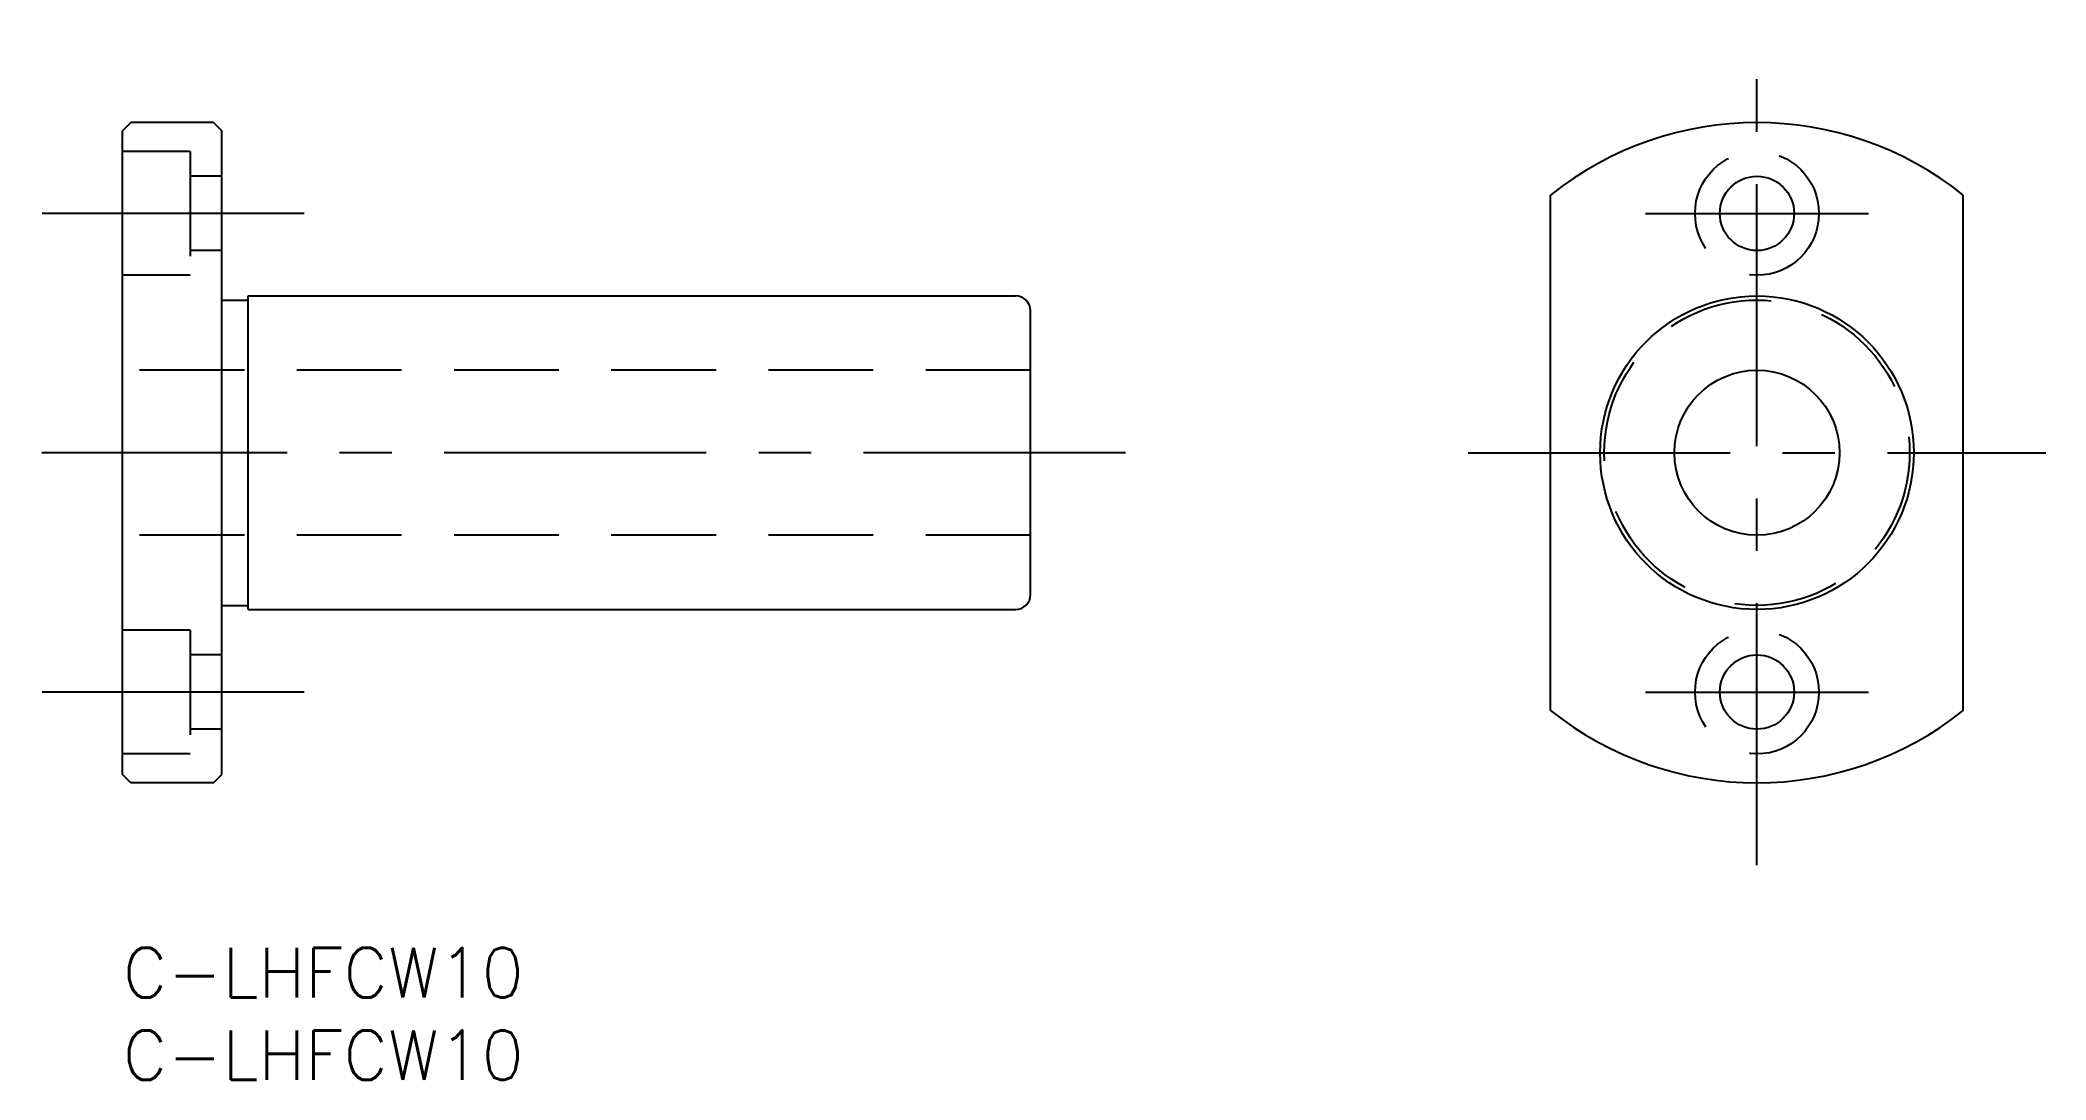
# Model space of a CAD drawing. Extents: x -5 to 117, y -8 to 55.
import ezdxf

# ---------------------------------------------------------------- set-up
doc = ezdxf.new("R2010")
doc.units = 0
doc.header["$LTSCALE"] = 0.5
doc.linetypes.add('CENTER', pattern=[50.8, 31.75, -6.35, 6.35, -6.35])
doc.linetypes.add('DASHED', pattern=[19.05, 12.7, -6.35])
for name, color, linetype in [('MSM_CENTER', 1, 'CENTER'), ('MSM_CONTINUOUS', 7, 'CONTINUOUS'), ('MSM_DASHED', 4, 'DASHED'), ('MSM_PART_NUMBER', 7, 'CONTINUOUS')]:
    doc.layers.add(name, color=color, linetype=linetype)
doc.styles.get("Standard").update_dxf_attribs({"font": 'txt.shx', "height": 3, "bigfont": 'bigfont.shx'})

# ---------------------------------------------------------------- blocks, each defined once
blk = doc.blocks.new('*U25')
at = {"layer": 'MSM_PART_NUMBER'}
blk.add_text('C-LHFCW10', height=3, dxfattribs=at).set_placement((0, -3))
blk = doc.blocks.new('*U26')
at = {"layer": 'MSM_PART_NUMBER'}
blk.add_text('C-LHFCW10', height=3, dxfattribs=at).set_placement((0, -8))

msp = doc.modelspace()

# ---------------------------------------------------------------- linework, layer by layer
at = {"layer": 'MSM_CENTER'}
for p, q in [((99.01, 5), (99.01, 55)), ((11, 44.5), (-5, 44.5)), ((92.26, 44.5), (105.76, 44.5)), ((60.76, 30), (-4.9, 30)), ((81.51, 30), (116.51, 30)), ((11, 15.5), (-5, 15.5)), ((92.26, 15.5), (105.76, 15.5))]:
    msp.add_line(p, q, dxfattribs=at)
at = {"layer": 'MSM_CONTINUOUS'}
for p, q in [((0.5, 50), (0, 49.5)), ((5.5, 50), (0.5, 50)), ((5.5, 50), (6, 49.5)), ((0, 10.5), (0, 49.5)), ((6, 10.5), (6, 49.5)), ((86.51, 14.39), (86.51, 45.61)), ((111.51, 14.39), (111.51, 45.61)), ((6, 39.25), (7.6, 39.25)), ((7.6, 39.5), (54.1, 39.5)), ((7.6, 20.5), (7.6, 39.5)), ((55, 21.4), (55, 38.6)), ((6, 20.75), (7.6, 20.75)), ((7.6, 20.5), (54.1, 20.5)), ((0.5, 10), (0, 10.5)), ((5.5, 10), (0.5, 10)), ((5.5, 10), (6, 10.5))]:
    msp.add_line(p, q, dxfattribs=at)
for centre, radius in [((99.01, 44.5), 2.25), ((99.01, 30), 9.5), ((99.01, 30), 5), ((99.01, 15.5), 2.25)]:
    msp.add_circle(centre, radius, dxfattribs=at)
for centre, radius, start, end in [((99.01, 30), 20, 51.3178, 128.6822), ((54.1, 38.6), 0.9, 0, 90), ((54.1, 21.4), 0.9, 270, 0), ((99.01, 30), 20, 231.3178, 308.6822)]:
    msp.add_arc(centre, radius, start, end, dxfattribs=at)
at = {"layer": 'MSM_DASHED'}
for p, q in [((4.1, 48.25), (0, 48.25)), ((4.1, 48.25), (4.1, 40.75)), ((6, 46.75), (4.1, 46.75)), ((6, 42.25), (4.1, 42.25)), ((4.1, 40.75), (0, 40.75)), ((55, 35), (0, 35)), ((55, 25), (0, 25)), ((4.1, 19.25), (0, 19.25)), ((4.1, 19.25), (4.1, 11.75)), ((6, 17.75), (4.1, 17.75)), ((6, 13.25), (4.1, 13.25)), ((4.1, 11.75), (0, 11.75))]:
    msp.add_line(p, q, dxfattribs=at)
for centre, radius in [((99.01, 44.5), 3.75), ((99.01, 30), 9.25), ((99.01, 15.5), 3.75)]:
    msp.add_circle(centre, radius, dxfattribs=at)

# ---------------------------------------------------------------- block references
at = {"layer": 'MSM_CONTINUOUS'}
for name in ['*U25', '*U26']:
    msp.add_blockref(name, (0, 0), dxfattribs=at)

doc.saveas('drawing.dxf')
